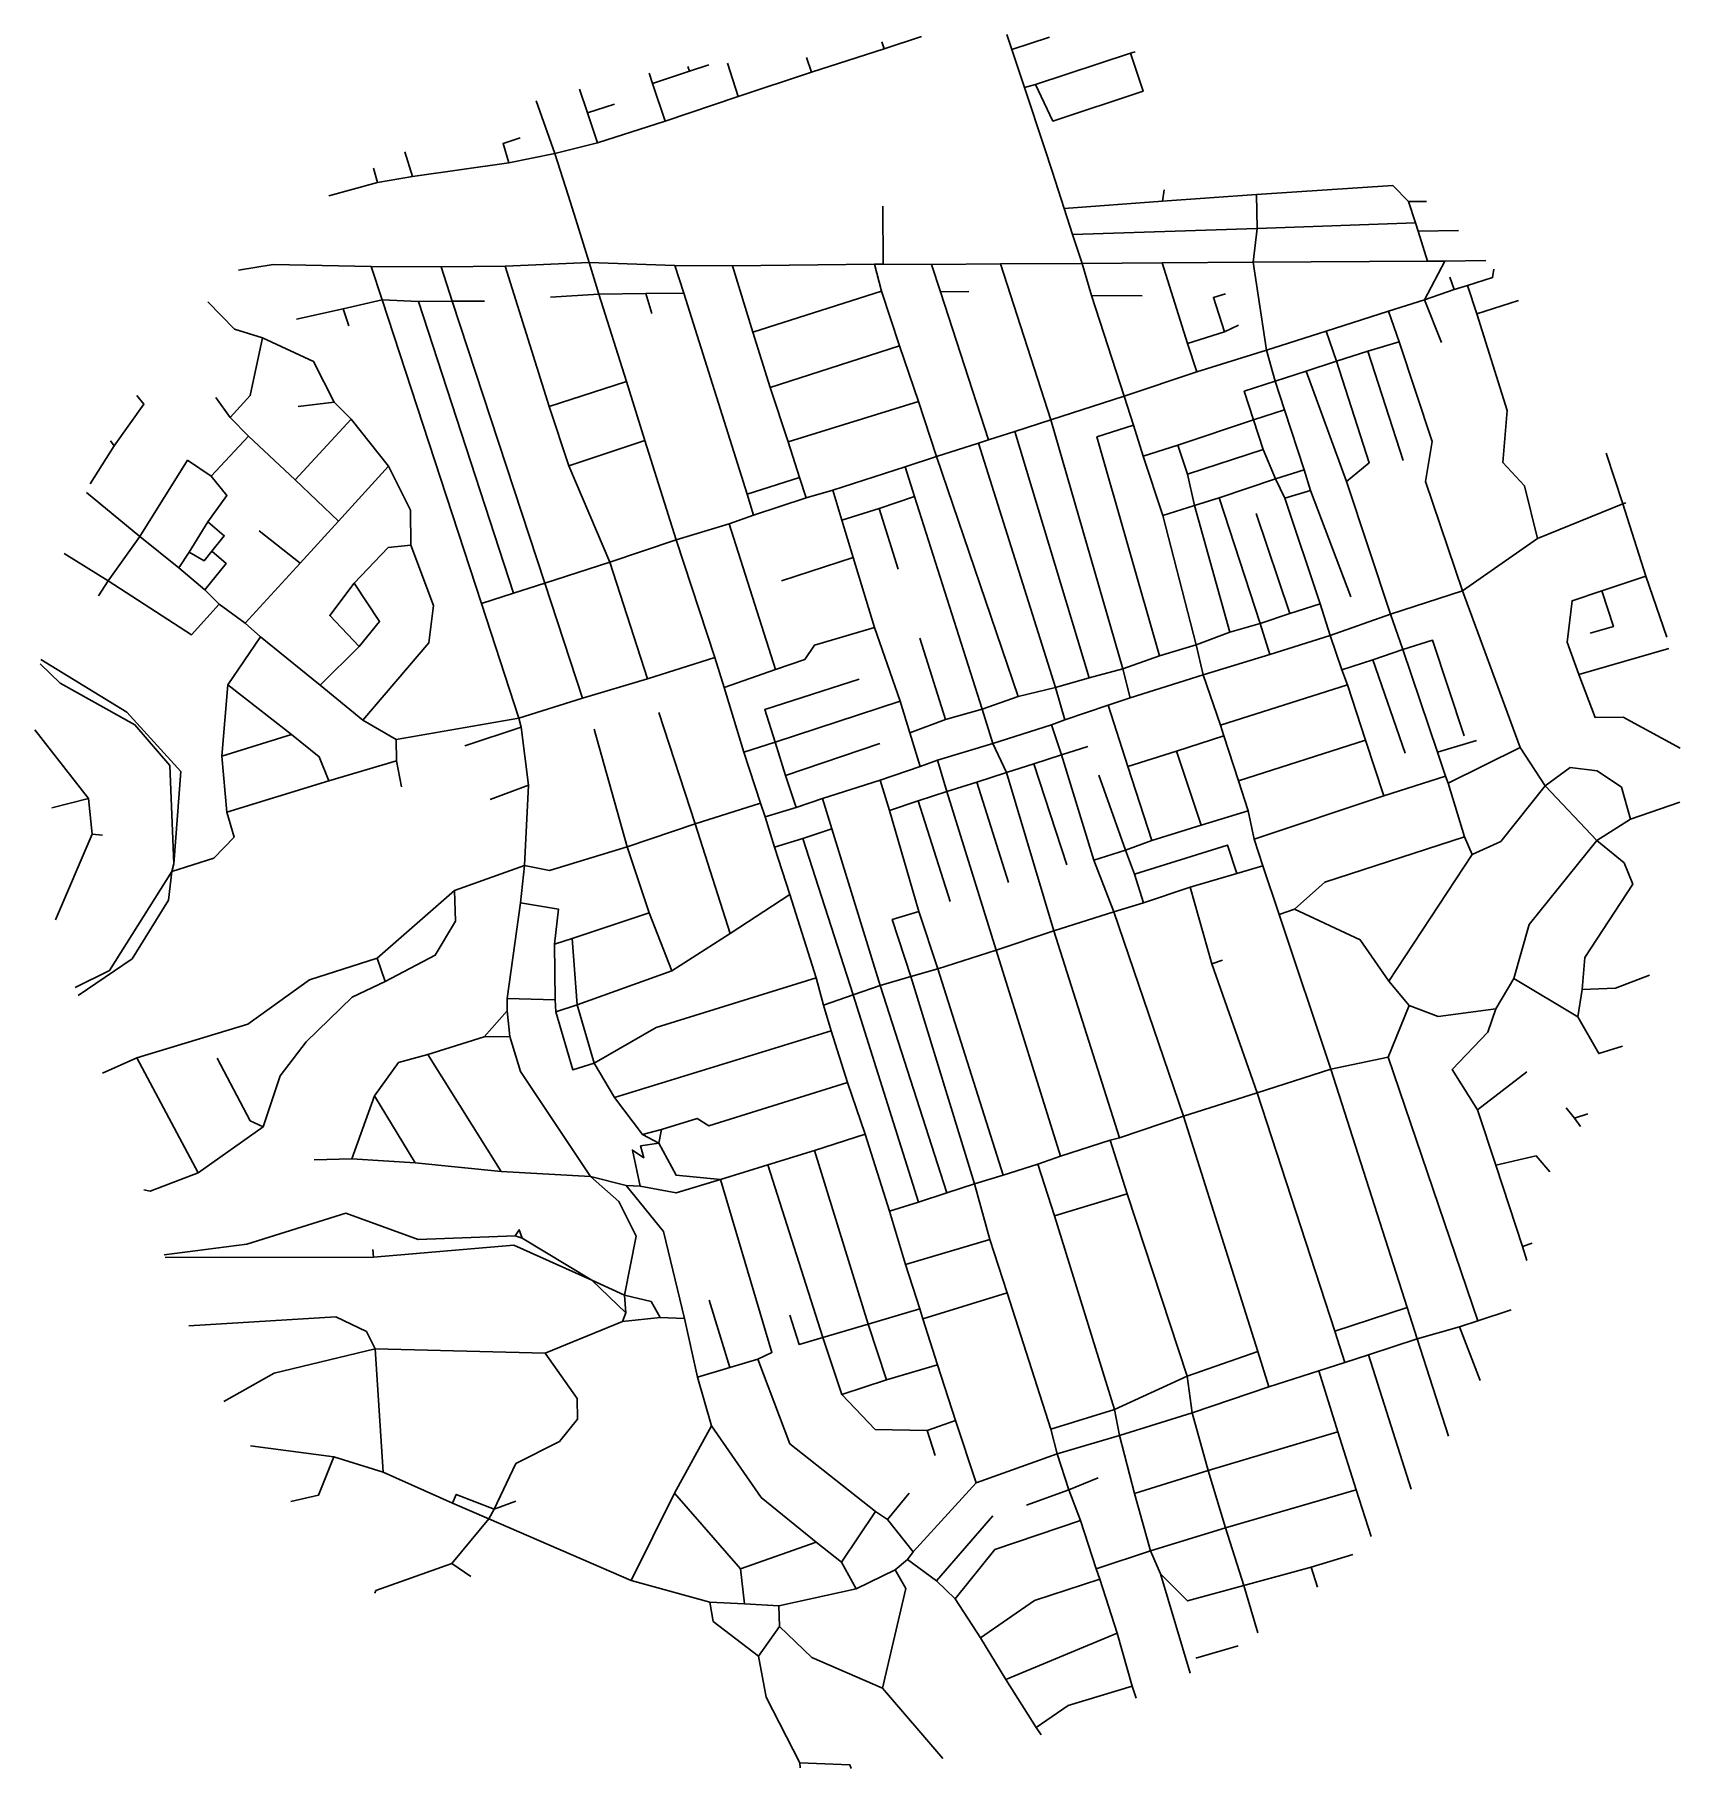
# Model space of a CAD drawing. Header units: metres. Extents: x 620824 to 623266, y 4833617 to 4836190.
import ezdxf

# ---------------------------------------------------------------- set-up
doc = ezdxf.new("R2010")
doc.units = ezdxf.units.M

msp = doc.modelspace()

# ---------------------------------------------------------------- linework, layer by layer
at = {"layer": 'ROADS'}
for points in [[(622084, 4836169.2), (622080.6, 4836179.8)], [(622139.7, 4836187.5), (622084, 4836169.2)], [(622273.6, 4836168.5), (622266.1, 4836190.3)], [(622329.7, 4836186.8), (622273.6, 4836168.5)], [(621867.4, 4836098.3), (621851.5, 4836147.9)], [(621976.4, 4836134.5), (621969.1, 4836156.4)], [(622084, 4836169.2), (621976.4, 4836134.5)], [(622292.3, 4836111.7), (622273.6, 4836168.5)], [(622308.6, 4836116.5), (622334.5, 4836062.1), (622468.3, 4836106.3), (622449.8, 4836162.6)], [(622449.8, 4836162.6), (622308.6, 4836116.5)], [(622456.7, 4836164.8), (622449.8, 4836162.6)], [(621740.6, 4836118), (621735.6, 4836133)], [(621740.6, 4836118), (621795.1, 4836136.1)], [(621795.1, 4836136.1), (621792.8, 4836143)], [(621795.1, 4836136.1), (621823.8, 4836145.6)], [(621976.4, 4836134.5), (621867.4, 4836098.3)], [(621644, 4836074.4), (621632.3, 4836109.4)], [(621759.3, 4836062.1), (621740.6, 4836118)], [(621867.4, 4836098.3), (621759.3, 4836062.1)], [(622308.6, 4836116.5), (622292.3, 4836111.7)], [(622322.1, 4836022.4), (622292.3, 4836111.7)], [(621595.7, 4836014.1), (621567.9, 4836092.3)], [(621644, 4836074.4), (621684, 4836087)], [(621659, 4836029.7), (621644, 4836074.4)], [(621759.3, 4836062.1), (621659, 4836029.7)], [(621527.4, 4836000.1), (621518.7, 4836028.6), (621544.2, 4836037.4)], [(621659, 4836029.7), (621595.7, 4836014.1)], [(622333.3, 4835987.9), (622322.1, 4836022.4)], [(621372.8, 4836016.4), (621384.2, 4835979.6)], [(621527.4, 4836000.1), (621384.2, 4835979.6)], [(621595.7, 4836014.1), (621527.4, 4836000.1)], [(621615.5, 4835951.9), (621595.7, 4836014.1)], [(621332.1, 4835970.7), (621259.9, 4835951)], [(621332.1, 4835970.7), (621326.3, 4835992.1)], [(621384.2, 4835979.6), (621332.1, 4835970.7)], [(622351.2, 4835932.5), (622333.3, 4835987.9)], [(621626.5, 4835915.9), (621615.5, 4835951.9)], [(622497, 4835943.2), (622351.2, 4835932.5)], [(622497, 4835943.2), (622499.5, 4835959.9)], [(622636.8, 4835953.1), (622497, 4835943.2)], [(622862.2, 4835942.5), (622838.8, 4835966.3), (622636.8, 4835953.1)], [(622637.5, 4835902.6), (622636.8, 4835953.1)], [(622888.8, 4835942.6), (622862.2, 4835942.5)], [(622872.6, 4835910.8), (622862.2, 4835942.5)], [(621646.3, 4835852.2), (621626.5, 4835915.9)], [(622082.7, 4835849.8), (622082.1, 4835935.7)], [(622363.7, 4835893.9), (622351.2, 4835932.5)], [(622637.5, 4835902.6), (622363.7, 4835893.9)], [(622378.1, 4835850.5), (622363.7, 4835893.9)], [(622631.8, 4835852.8), (622637.5, 4835902.6)], [(622872.6, 4835910.8), (622637.5, 4835902.6)], [(622876.5, 4835898.7), (622872.6, 4835910.8)], [(622936.4, 4835899.4), (622876.5, 4835898.7)], [(622890.3, 4835854.3), (622876.5, 4835898.7)], [(621323.1, 4835846.1), (621177.7, 4835849), (621125.9, 4835840.9)], [(621339.5, 4835796.6), (621323.1, 4835846.1)], [(621426.7, 4835845.5), (621323.1, 4835846.1)], [(621521.8, 4835846.7), (621426.7, 4835845.5)], [(621443.1, 4835794.6), (621426.7, 4835845.5)], [(621646.3, 4835852.2), (621521.8, 4835846.7)], [(621586.9, 4835638.5), (621521.8, 4835846.7)], [(621660.9, 4835805.2), (621646.3, 4835852.2)], [(621773.7, 4835847.7), (621646.3, 4835852.2)], [(621786.7, 4835806.4), (621773.7, 4835847.7)], [(621859.1, 4835847.4), (621773.7, 4835847.7)], [(622070, 4835849.8), (621859.1, 4835847.4)], [(621889.3, 4835748.5), (621859.1, 4835847.4)], [(622080.1, 4835809.8), (622070, 4835849.8)], [(622082.7, 4835849.8), (622070, 4835849.8)], [(622154.5, 4835849.1), (622082.7, 4835849.8)], [(622256.7, 4835850), (622154.5, 4835849.1)], [(622167.9, 4835808.4), (622154.5, 4835849.1)], [(622378.1, 4835850.5), (622256.7, 4835850)], [(622331.7, 4835618.8), (622256.7, 4835850)], [(622496.9, 4835851.7), (622378.1, 4835850.5)], [(622392, 4835803.3), (622378.1, 4835850.5)], [(622631.8, 4835852.8), (622496.9, 4835851.7)], [(622534.3, 4835732.1), (622496.9, 4835851.7)], [(622890.3, 4835854.3), (622631.8, 4835852.8)], [(622651.4, 4835721.8), (622631.8, 4835852.8)], [(622886.2, 4835796.9), (622916, 4835854.3)], [(622916, 4835854.3), (622890.3, 4835854.3)], [(622976.8, 4835855.1), (622916, 4835854.3)], [(622988.7, 4835842.1), (622987.1, 4835829.7), (622949.9, 4835818)], [(622930.2, 4835812.1), (622923.8, 4835830.5)], [(622949.9, 4835818), (622930.2, 4835812.1)], [(622963.5, 4835775.8), (622949.9, 4835818)], [(621161.9, 4835740.4), (621119.9, 4835753.4), (621080.7, 4835793.8)], [(621339.5, 4835796.6), (621281.6, 4835783.5)], [(621486.9, 4835346.2), (621339.5, 4835796.6)], [(621393, 4835794.2), (621339.5, 4835796.6)], [(621443.1, 4835794.6), (621393, 4835794.2)], [(621534.1, 4835361.4), (621393, 4835794.2)], [(621580.5, 4835376), (621443.1, 4835794.6)], [(621443.1, 4835794.6), (621491.3, 4835794.5)], [(621660.9, 4835805.2), (621588.9, 4835800.6)], [(621730.3, 4835805.9), (621660.9, 4835805.2)], [(621701.9, 4835675.3), (621660.9, 4835805.2)], [(621786.7, 4835806.4), (621730.3, 4835805.9)], [(621730.3, 4835805.9), (621739.5, 4835776.4)], [(621880.7, 4835508.1), (621786.7, 4835806.4)], [(622080.1, 4835809.8), (621889.3, 4835748.5)], [(622107, 4835728.5), (622080.1, 4835809.8)], [(622167.9, 4835808.4), (622209.8, 4835809)], [(622239, 4835588.9), (622167.9, 4835808.4)], [(622440.2, 4835653.8), (622392, 4835803.3)], [(622392, 4835803.3), (622467.2, 4835802.8)], [(622589, 4835749.4), (622572.7, 4835800.3), (622590.9, 4835805.4)], [(622886.2, 4835796.9), (622832.7, 4835780.1)], [(622930.2, 4835812.1), (622886.2, 4835796.9)], [(622886.2, 4835796.9), (622911.4, 4835733.5)], [(623025.4, 4835795.8), (622963.5, 4835775.8)], [(621281.6, 4835783.5), (621212, 4835767.9)], [(621281.6, 4835783.5), (621289.7, 4835758.3)], [(622832.7, 4835780.1), (622740.3, 4835750.3)], [(622848.2, 4835734.6), (622832.7, 4835780.1)], [(623053.8, 4835442.5), (623034.2, 4835520.7), (623002.2, 4835555.5), (623008.5, 4835632.5), (622963.5, 4835775.8)], [(621113.6, 4835621.9), (621143.4, 4835654.6), (621161.9, 4835740.4)], [(621267.9, 4835644.7), (621237.3, 4835705.2), (621161.9, 4835740.4)], [(621915, 4835666.4), (621889.3, 4835748.5)], [(622534.3, 4835732.1), (622589, 4835749.4)], [(622589, 4835749.4), (622609.8, 4835759.2)], [(622740.3, 4835750.3), (622651.4, 4835721.8)], [(622755.3, 4835705.5), (622740.3, 4835750.3)], [(622107, 4835728.5), (621915, 4835666.4)], [(622135.3, 4835646), (622107, 4835728.5)], [(622548.2, 4835689.6), (622534.3, 4835732.1)], [(622651.4, 4835721.8), (622548.2, 4835689.6)], [(622664.2, 4835675.9), (622651.4, 4835721.8)], [(622802, 4835720.3), (622755.3, 4835705.5)], [(622848.2, 4835734.6), (622802, 4835720.3)], [(622802, 4835720.3), (622854.3, 4835558.3)], [(622942.3, 4835364.6), (622887.4, 4835527), (622897.4, 4835586.4), (622848.2, 4835734.6)], [(622548.2, 4835689.6), (622440.2, 4835653.8)], [(622710.3, 4835690.8), (622664.2, 4835675.9)], [(622755.3, 4835705.5), (622710.3, 4835690.8)], [(622770.5, 4835527.3), (622710.3, 4835690.8)], [(622770.5, 4835527.3), (622803.9, 4835554.9), (622755.3, 4835705.5)], [(621701.9, 4835675.3), (621586.9, 4835638.5)], [(621728.8, 4835587.8), (621701.9, 4835675.3)], [(621941.7, 4835585.7), (621915, 4835666.4)], [(622632.3, 4835618.5), (622618.6, 4835661.1), (622664.2, 4835675.9)], [(622678.2, 4835633.2), (622664.2, 4835675.9)], [(620975, 4835654.8), (620985.7, 4835641.9), (620941.6, 4835580.2)], [(621113.6, 4835621.9), (621092.2, 4835651.5)], [(621267.9, 4835644.7), (621214.5, 4835638.6)], [(621293.1, 4835619.8), (621267.9, 4835644.7)], [(621616.1, 4835550.3), (621586.9, 4835638.5)], [(622135.3, 4835646), (621941.7, 4835585.7)], [(622161.9, 4835564), (622135.3, 4835646)], [(622440.2, 4835653.8), (622331.7, 4835618.8)], [(622454, 4835610.9), (622440.2, 4835653.8)], [(622678.2, 4835633.2), (622632.3, 4835618.5)], [(622707.4, 4835544.2), (622678.2, 4835633.2)], [(621140.9, 4835594.5), (621113.6, 4835621.9)], [(621293.1, 4835619.8), (621210, 4835529.4)], [(621348.6, 4835550), (621293.1, 4835619.8)], [(622331.7, 4835618.8), (622278.1, 4835601.5)], [(622438.2, 4835249.2), (622331.7, 4835618.8)], [(622492.6, 4835268.4), (622400, 4835593.5), (622454, 4835610.9)], [(622468.6, 4835564.7), (622454, 4835610.9)], [(622632.3, 4835618.5), (622520, 4835581.1)], [(622646.5, 4835574.4), (622632.3, 4835618.5)], [(620941.6, 4835580.2), (620935.9, 4835587.6)], [(621140.9, 4835594.5), (621085.4, 4835534.9)], [(621210, 4835529.4), (621140.9, 4835594.5)], [(621728.8, 4835587.8), (621616.1, 4835550.3)], [(621775.3, 4835440.5), (621728.8, 4835587.8)], [(621958.7, 4835533.2), (621941.7, 4835585.7)], [(622224.2, 4835584.2), (622161.9, 4835564)], [(622239, 4835588.9), (622224.2, 4835584.2)], [(622338.5, 4835221.1), (622224.2, 4835584.2)], [(622278.1, 4835601.5), (622239, 4835588.9)], [(622388.6, 4835235.7), (622278.1, 4835601.5)], [(622520, 4835581.1), (622468.6, 4835564.7)], [(622534.1, 4835538), (622520, 4835581.1)], [(620906.1, 4835523.4), (620941.6, 4835580.2)], [(621085.4, 4835534.9), (621050.4, 4835558.7), (620979.9, 4835445.2)], [(622161.9, 4835564), (622115.3, 4835548.8)], [(622283, 4835208), (622161.9, 4835564)], [(622497.7, 4835476.8), (622468.6, 4835564.7)], [(622646.5, 4835574.4), (622534.1, 4835538)], [(622665.1, 4835530.8), (622646.5, 4835574.4)], [(623180.2, 4835494), (623155.4, 4835569.3)], [(621085.4, 4835534.9), (621108.9, 4835506.5), (621080.4, 4835467.1)], [(621348.6, 4835550), (621274.7, 4835468.3)], [(621381.9, 4835432.4), (621381.1, 4835484.7), (621348.6, 4835550)], [(621677, 4835407.1), (621616.1, 4835550.3)], [(621958.7, 4835533.2), (621880.7, 4835508.1)], [(621968.5, 4835503), (621958.7, 4835533.2)], [(622115.3, 4835548.8), (622008.1, 4835514.1)], [(622129.3, 4835504.8), (622115.3, 4835548.8)], [(622544.9, 4835491.4), (622534.1, 4835538)], [(622665.1, 4835530.8), (622581.3, 4835502.8)], [(622707.4, 4835544.2), (622665.1, 4835530.8)], [(622678.9, 4835502.5), (622665.1, 4835530.8)], [(622716.9, 4835513.9), (622707.4, 4835544.2)], [(620979.9, 4835445.2), (620900.4, 4835510.8)], [(621274.7, 4835468.3), (621210, 4835529.4)], [(621890.4, 4835477.3), (621880.7, 4835508.1)], [(622008.1, 4835514.1), (621968.5, 4835503)], [(622021.5, 4835469.7), (622008.1, 4835514.1)], [(622076.7, 4835487.2), (622129.3, 4835504.8)], [(622229.7, 4835189), (622129.3, 4835504.8)], [(622678.9, 4835502.5), (622716.9, 4835513.9)], [(622716.9, 4835513.9), (622776.7, 4835355.8)], [(622835.6, 4835330.3), (622770.5, 4835527.3)], [(621968.5, 4835503), (621890.4, 4835477.3)], [(622021.5, 4835469.7), (622076.7, 4835487.2)], [(622076.7, 4835487.2), (622105, 4835397)], [(622544.9, 4835491.4), (622497.7, 4835476.8)], [(622581.3, 4835502.8), (622544.9, 4835491.4)], [(622597.1, 4835303.3), (622544.9, 4835491.4)], [(622642.2, 4835316.5), (622581.3, 4835502.8)], [(622686.2, 4835331), (622636.1, 4835479.6)], [(622731.1, 4835345.3), (622678.9, 4835502.5)], [(623180.2, 4835494), (623053.8, 4835442.5)], [(623184.9, 4835495.4), (623180.2, 4835494)], [(623214.3, 4835386.7), (623180.2, 4835494)], [(621080.4, 4835467.1), (621052.8, 4835422.4)], [(621086.3, 4835423.5), (621105, 4835446.5), (621080.4, 4835467.1)], [(621217.8, 4835405.7), (621156.9, 4835453.7)], [(621274.7, 4835468.3), (621217.8, 4835405.7)], [(621854.3, 4835464.2), (621775.3, 4835440.5)], [(621890.4, 4835477.3), (621854.3, 4835464.2)], [(621922.7, 4835247.9), (621854.3, 4835464.2)], [(622038.3, 4835414.5), (622021.5, 4835469.7)], [(622547, 4835284.5), (622497.7, 4835476.8)], [(620979.9, 4835445.2), (620932.6, 4835379.5)], [(621037.6, 4835398.9), (620979.9, 4835445.2)], [(621381.9, 4835432.4), (621348, 4835429.1), (621297.9, 4835376.1)], [(621310.7, 4835172.7), (621408.6, 4835287.6), (621415.2, 4835343), (621381.9, 4835432.4)], [(621775.3, 4835440.5), (621677, 4835407.1)], [(621832.8, 4835266), (621775.3, 4835440.5)], [(623053.8, 4835442.5), (622942.3, 4835364.6)], [(620932.6, 4835379.5), (620867.5, 4835420.3)], [(621052.8, 4835422.4), (621037.6, 4835398.9)], [(621086.3, 4835423.5), (621075.1, 4835409.5), (621052.8, 4835422.4)], [(621075.9, 4835366.4), (621107.7, 4835405.5), (621086.3, 4835423.5)], [(621217.8, 4835405.7), (621136.2, 4835316.9)], [(621677, 4835407.1), (621580.5, 4835376)], [(621733.1, 4835234.4), (621677, 4835407.1)], [(622038.3, 4835414.5), (621931.7, 4835379.6)], [(622069.8, 4835310.4), (622038.3, 4835414.5)], [(620932.6, 4835379.5), (620918.3, 4835357.6)], [(621097.2, 4835344.8), (621056.4, 4835299.7), (620932.6, 4835379.5)], [(621075.9, 4835366.4), (621037.6, 4835398.9)], [(621297.9, 4835376.1), (621261.4, 4835328), (621305, 4835282.3)], [(621297.9, 4835376.1), (621335.4, 4835319.2), (621305, 4835282.3)], [(621580.5, 4835376), (621534.1, 4835361.4)], [(621636.4, 4835205.7), (621580.5, 4835376)], [(623214.3, 4835386.7), (623149, 4835364.8)], [(623245.5, 4835296.1), (623214.3, 4835386.7)], [(621097.2, 4835344.8), (621075.9, 4835366.4)], [(621534.1, 4835361.4), (621486.9, 4835346.2)], [(622942.3, 4835364.6), (622835.6, 4835330.3)], [(623028, 4835132.2), (622942.3, 4835364.6)], [(623115.2, 4835240.4), (623097.6, 4835288.4), (623104.9, 4835350), (623149, 4835364.8)], [(623149, 4835364.8), (623166.3, 4835311.9), (623131.6, 4835301.9)], [(621136.2, 4835316.9), (621097.2, 4835344.8)], [(621542, 4835175.8), (621486.9, 4835346.2)], [(622686.2, 4835331), (622642.2, 4835316.5)], [(622731.1, 4835345.3), (622686.2, 4835331)], [(622746.1, 4835298.3), (622731.1, 4835345.3)], [(622835.6, 4835330.3), (622746.1, 4835298.3)], [(622853.7, 4835277.5), (622835.6, 4835330.3)], [(621158.7, 4835296.4), (621136.2, 4835316.9)], [(622069.8, 4835310.4), (621980.6, 4835284), (621966.4, 4835262.8), (621922.7, 4835247.9)], [(622107.7, 4835200.8), (622069.8, 4835310.4)], [(622597.1, 4835303.3), (622547, 4835284.5)], [(622642.2, 4835316.5), (622597.1, 4835303.3)], [(622656.5, 4835270.3), (622642.2, 4835316.5)], [(622746.1, 4835298.3), (622656.5, 4835270.3)], [(622763.3, 4835247.7), (622746.1, 4835298.3)], [(621110.4, 4835225.5), (621158.7, 4835296.4)], [(621247.1, 4835224.7), (621158.7, 4835296.4)], [(621305, 4835282.3), (621247.1, 4835224.7)], [(622175.4, 4835173.6), (622137.2, 4835294.7)], [(622547, 4835284.5), (622492.6, 4835268.4)], [(622557.8, 4835240), (622547, 4835284.5)], [(622853.7, 4835277.5), (622809.5, 4835262.2)], [(622853.7, 4835277.5), (622897.9, 4835291.4), (622944.7, 4835149.4)], [(622905.5, 4835125.1), (622853.7, 4835277.5)], [(623248.4, 4835279.1), (623115.2, 4835240.4)], [(621030, 4834959.7), (621024.2, 4835105.4), (620972.4, 4835165.9), (620861.5, 4835227.5), (620831.8, 4835256.2)], [(620832.7, 4835263.1), (620960.5, 4835184.6), (621040.3, 4835096.6), (621030, 4834959.7)], [(621832.8, 4835266), (621733.1, 4835234.4)], [(621846.8, 4835221.5), (621832.8, 4835266)], [(621922.7, 4835247.9), (621846.8, 4835221.5)], [(622388.6, 4835235.7), (622438.2, 4835249.2)], [(622492.6, 4835268.4), (622438.2, 4835249.2)], [(622449.1, 4835205.8), (622438.2, 4835249.2)], [(622656.5, 4835270.3), (622557.8, 4835240)], [(622809.5, 4835262.2), (622763.3, 4835247.7)], [(622771.5, 4835225.2), (622763.3, 4835247.7)], [(622809.5, 4835262.2), (622857.3, 4835123.9)], [(621101.2, 4835119.3), (621110.4, 4835225.5)], [(621204.5, 4835151.7), (621110.4, 4835225.5)], [(621310.7, 4835172.7), (621247.1, 4835224.7)], [(621733.1, 4835234.4), (621636.4, 4835205.7)], [(621875.7, 4835125.2), (621846.8, 4835221.5)], [(621922.4, 4835140.4), (621906.9, 4835188.7), (622047.2, 4835233.8)], [(622283, 4835208), (622338.5, 4835221.1)], [(622338.5, 4835221.1), (622388.6, 4835235.7)], [(622352.5, 4835173.4), (622338.5, 4835221.1)], [(622557.8, 4835240), (622449.1, 4835205.8)], [(622583.2, 4835165.2), (622557.8, 4835240)], [(622771.5, 4835225.2), (622583.2, 4835165.2)], [(622798.4, 4835143.3), (622771.5, 4835225.2)], [(623265.6, 4835131.2), (623180.8, 4835177.2), (623139.1, 4835177), (623115.2, 4835240.4)], [(621636.4, 4835205.7), (621542, 4835175.8)], [(622107.7, 4835200.8), (621922.4, 4835140.4)], [(622122.4, 4835154.2), (622107.7, 4835200.8)], [(622229.7, 4835189), (622283, 4835208)], [(622449.1, 4835205.8), (622416.4, 4835195)], [(621359.8, 4835143.9), (621310.7, 4835172.7)], [(621542, 4835175.8), (621359.8, 4835143.9)], [(621545.3, 4835162.4), (621542, 4835175.8)], [(621803.7, 4835019.1), (621749.9, 4835184.3)], [(622122.4, 4835154.2), (622175.4, 4835173.6)], [(622175.4, 4835173.6), (622229.7, 4835189)], [(622245.4, 4835138.3), (622229.7, 4835189)], [(622352.5, 4835173.4), (622332.5, 4835165.9)], [(622416.4, 4835195), (622352.5, 4835173.4)], [(622445.7, 4835104), (622416.4, 4835195)], [(620903.6, 4835056.6), (620823.6, 4835158.3)], [(621204.5, 4835151.7), (621101.2, 4835119.3)], [(621259.9, 4835082.8), (621245.7, 4835118.6), (621204.5, 4835151.7)], [(621359.8, 4835143.9), (621360.4, 4835112.5)], [(621545.3, 4835162.4), (621461.7, 4835134.6)], [(621556.6, 4835076.5), (621545.3, 4835162.4)], [(621703, 4834984.8), (621653.8, 4835159.7)], [(622137.6, 4835103.9), (622122.4, 4835154.2)], [(622332.5, 4835165.9), (622245.4, 4835138.3)], [(622347.2, 4835121.4), (622332.5, 4835165.9)], [(622588.4, 4835149.8), (622518, 4835127)], [(622588.4, 4835149.8), (622583.2, 4835165.2)], [(622610.1, 4835083), (622588.4, 4835149.8)], [(621108.6, 4835036.3), (621101.2, 4835119.3)], [(621922.4, 4835140.4), (621875.7, 4835125.2)], [(621900.8, 4835049.5), (621875.7, 4835125.2)], [(621937.6, 4835090.5), (621922.4, 4835140.4)], [(621937.6, 4835090.5), (622077.7, 4835138)], [(622245.4, 4835138.3), (622163.2, 4835113.2)], [(622265.7, 4835094.9), (622245.4, 4835138.3)], [(622347.2, 4835121.4), (622306.4, 4835108.2)], [(622347.2, 4835121.4), (622386.4, 4835133.9)], [(622395.5, 4834965.2), (622347.2, 4835121.4)], [(622518, 4835127), (622445.7, 4835104)], [(622554.5, 4835017.2), (622518, 4835127)], [(622798.4, 4835143.3), (622610.1, 4835083)], [(622825.5, 4835060.7), (622798.4, 4835143.3)], [(622905.5, 4835125.1), (622963.3, 4835142.6)], [(622917.1, 4835089.7), (622905.5, 4835125.1)], [(623028, 4835132.2), (622920.9, 4835079.4)], [(623065, 4835075.2), (623028, 4835132.2)], [(621360.4, 4835112.5), (621259.9, 4835082.8)], [(621367.9, 4835074.1), (621360.4, 4835112.5)], [(622137.6, 4835103.9), (622078.1, 4835083.9)], [(622163.2, 4835113.2), (622137.6, 4835103.9)], [(622177.3, 4835066.7), (622163.2, 4835113.2)], [(622265.7, 4835094.9), (622221.6, 4835080.7)], [(622306.4, 4835108.2), (622265.7, 4835094.9)], [(622336.2, 4834860), (622265.7, 4835094.9)], [(622306.4, 4835108.2), (622355.3, 4834958.1)], [(622481.6, 4834994), (622445.7, 4835104)], [(623191.9, 4835025.8), (623178.2, 4835073.2), (623142, 4835097.5), (623102.1, 4835102.6), (623065, 4835075.2)], [(621259.9, 4835082.8), (621108.6, 4835036.3)], [(621556.6, 4835076.5), (621499.5, 4835055.2)], [(621550.5, 4834957.1), (621556.6, 4835076.5)], [(621953.4, 4835043.1), (621937.6, 4835090.5)], [(622078.1, 4835083.9), (621992.6, 4835056.3)], [(622091.9, 4835038.9), (622078.1, 4835083.9)], [(622177.3, 4835066.7), (622134.5, 4835053.3)], [(622221.6, 4835080.7), (622177.3, 4835066.7)], [(622250.3, 4834831.6), (622177.3, 4835066.7)], [(622221.6, 4835080.7), (622268.6, 4834932)], [(622442.1, 4834980.1), (622402.6, 4835091.2)], [(622624.4, 4835038.1), (622610.1, 4835083)], [(622917.1, 4835089.7), (622825.5, 4835060.7)], [(622920.9, 4835079.4), (622917.1, 4835089.7)], [(622945.4, 4834999.7), (622920.9, 4835079.4)], [(623065, 4835075.2), (622999.2, 4834992.9), (622956.9, 4834973.4)], [(623141.5, 4834994.4), (623065, 4835075.2)], [(620903.6, 4835056.6), (620849.1, 4835042.6)], [(620908.8, 4835003.7), (620903.6, 4835056.6)], [(621900.8, 4835049.5), (621803.7, 4835019.1)], [(621907.8, 4835029.1), (621900.8, 4835049.5)], [(621953.4, 4835043.1), (621907.8, 4835029.1)], [(621992.6, 4835056.3), (621953.4, 4835043.1)], [(622006.7, 4835011.4), (621992.6, 4835056.3)], [(622134.5, 4835053.3), (622091.9, 4835038.9)], [(622134.5, 4835053.3), (622182, 4834903.5)], [(622825.5, 4835060.7), (622633.4, 4834996.1)], [(623191.9, 4835025.8), (623264.9, 4835051.1)], [(621027.1, 4834948.2), (621089.6, 4834968), (621119.4, 4834999), (621108.6, 4835036.3)], [(621803.7, 4835019.1), (621703, 4834984.8)], [(621855.5, 4834856.4), (621803.7, 4835019.1)], [(621921.3, 4834984.5), (621907.8, 4835029.1)], [(622135.8, 4834889), (622091.9, 4835038.9)], [(622554.5, 4835017.2), (622481.6, 4834994)], [(622624.4, 4835038.1), (622554.5, 4835017.2)], [(622633.4, 4834996.1), (622624.4, 4835038.1)], [(623141.5, 4834994.4), (623191.9, 4835025.8)], [(620854.3, 4834876.3), (620908.8, 4835003.7)], [(620908.8, 4835003.7), (620924.5, 4835001.9)], [(621963.4, 4834997.4), (621921.3, 4834984.5)], [(622006.7, 4835011.4), (621963.4, 4834997.4)], [(622038.1, 4834765), (621963.4, 4834997.4)], [(622078.3, 4834779), (622006.7, 4835011.4)], [(622481.6, 4834994), (622442.1, 4834980.1)], [(622645.9, 4834956.7), (622633.4, 4834996.1)], [(622945.4, 4834999.7), (622738.2, 4834932.6), (622692.9, 4834892.2)], [(622956.9, 4834973.4), (622945.4, 4834999.7)], [(623018.6, 4834789.4), (623041.4, 4834869.4), (623141.5, 4834994.4)], [(623119.9, 4834772.8), (623123.8, 4834820.3), (623195.1, 4834929.4), (623182.2, 4834961.1), (623141.5, 4834994.4)], [(621703, 4834984.8), (621587.7, 4834949.9), (621550.5, 4834957.1)], [(621735.3, 4834886.7), (621703, 4834984.8)], [(621944, 4834914), (621921.3, 4834984.5)], [(622442.1, 4834980.1), (622395.5, 4834965.2)], [(622425.1, 4834888.3), (622395.5, 4834965.2)], [(622455.8, 4834944), (622442.1, 4834980.1)], [(622607.4, 4834945.3), (622593.6, 4834987.5), (622455.8, 4834944)], [(622956.9, 4834973.4), (622833.3, 4834785.3)], [(620883.7, 4834775.8), (620934.7, 4834801.3), (621027.1, 4834948.2)], [(621027.1, 4834948.2), (621022.4, 4834905.8), (620968.3, 4834818.8), (620888, 4834764.3)], [(621030, 4834959.7), (621027.1, 4834948.2)], [(621550.5, 4834957.1), (621446.4, 4834920)], [(621544.7, 4834901.8), (621550.5, 4834957.1)], [(622468.8, 4834901.8), (622455.8, 4834944)], [(622607.4, 4834945.3), (622538.4, 4834925.1)], [(622645.9, 4834956.7), (622607.4, 4834945.3)], [(622670.3, 4834884.2), (622645.9, 4834956.7)], [(621446.4, 4834920), (621331.9, 4834819.4)], [(621446.4, 4834920), (621448, 4834874.3), (621418, 4834823.9), (621343.5, 4834785.1)], [(621944, 4834914), (621855.5, 4834856.4)], [(621983.2, 4834790.4), (621944, 4834914)], [(622538.4, 4834925.1), (622468.8, 4834901.8)], [(622570.3, 4834811), (622538.4, 4834925.1)], [(621524.7, 4834759.6), (621544.7, 4834901.8)], [(621544.7, 4834901.8), (621600.8, 4834892.4), (621594.8, 4834840.1)], [(621735.3, 4834886.7), (621621, 4834848.9)], [(621769.2, 4834800.8), (621735.3, 4834886.7)], [(622123.7, 4834792.1), (622096.3, 4834876.9), (622135.8, 4834889)], [(622163.6, 4834803.6), (622135.8, 4834889)], [(622425.1, 4834888.3), (622336.2, 4834860)], [(622468.8, 4834901.8), (622425.1, 4834888.3)], [(622528.2, 4834585.2), (622425.1, 4834888.3)], [(622692.9, 4834892.2), (622670.3, 4834884.2)], [(622833.3, 4834785.3), (622790.6, 4834847), (622692.9, 4834892.2)], [(622747.2, 4834655), (622670.3, 4834884.2)], [(621621, 4834848.9), (621594.8, 4834840.1)], [(621594.8, 4834840.1), (621596, 4834757.8)], [(621628.6, 4834750.1), (621621, 4834848.9)], [(621855.5, 4834856.4), (621769.2, 4834800.8)], [(622336.2, 4834860), (622250.3, 4834831.6)], [(622433.5, 4834553), (622336.2, 4834860)], [(621331.9, 4834819.4), (621231.2, 4834787.5), (621140, 4834721.6), (620975.2, 4834671.5)], [(621343.5, 4834785.1), (621331.9, 4834819.4)], [(622250.3, 4834831.6), (622163.6, 4834803.6)], [(622345.9, 4834525.6), (622250.3, 4834831.6)], [(622570.3, 4834811), (622586.3, 4834816.4)], [(622637.5, 4834619.7), (622570.3, 4834811)], [(621343.5, 4834785.1), (621294.9, 4834761.6), (621226.5, 4834695.5), (621188, 4834645), (621162.8, 4834569.1)], [(621769.2, 4834800.8), (621628.6, 4834750.1)], [(621983.2, 4834790.4), (621745.9, 4834716.6), (621653.7, 4834663.9)], [(621994.3, 4834749.7), (621983.2, 4834790.4)], [(622123.7, 4834792.1), (622078.3, 4834779)], [(622163.6, 4834803.6), (622123.7, 4834792.1)], [(622218.4, 4834484.6), (622123.7, 4834792.1)], [(622260.8, 4834497.7), (622163.6, 4834803.6)], [(622863.2, 4834749.4), (622833.3, 4834785.3)], [(622991.9, 4834744.5), (623018.6, 4834789.4)], [(623113.7, 4834732.7), (623018.6, 4834789.4)], [(623219.9, 4834794.5), (623169.2, 4834775.1), (623119.9, 4834772.8)], [(621524.6, 4834741.6), (621524.7, 4834759.6)], [(621524.7, 4834759.6), (621596, 4834757.8)], [(621596, 4834757.8), (621597, 4834740.1)], [(622038.1, 4834765), (621994.3, 4834749.7)], [(622078.3, 4834779), (622038.1, 4834765)], [(622135.1, 4834457.2), (622038.1, 4834765)], [(622177.1, 4834471), (622078.3, 4834779)], [(623113.7, 4834732.7), (623119.9, 4834772.8)], [(621524.6, 4834741.6), (621490.6, 4834703)], [(621528.9, 4834703.2), (621524.6, 4834741.6)], [(621628.6, 4834750.1), (621597, 4834740.1)], [(621597, 4834740.1), (621622.3, 4834653.6), (621653.7, 4834663.9)], [(621653.7, 4834663.9), (621628.6, 4834750.1)], [(622005.4, 4834711.5), (621994.3, 4834749.7)], [(622832, 4834672.6), (622863.2, 4834749.4)], [(622991.9, 4834744.5), (622906.3, 4834732.9), (622863.2, 4834749.4)], [(622964.7, 4834594.5), (622927.2, 4834654.4), (622980.1, 4834709.5), (622991.9, 4834744.5)], [(623179.9, 4834688.8), (623144.6, 4834678), (623113.7, 4834732.7)], [(622005.4, 4834711.5), (621684.1, 4834612.6)], [(622030, 4834634.9), (622005.4, 4834711.5)], [(621490.6, 4834703), (621406.9, 4834676.7)], [(621528.9, 4834703.2), (621490.6, 4834703)], [(621648.2, 4834495.6), (621544.5, 4834651.3), (621528.9, 4834703.2)], [(620975.2, 4834671.5), (620924.1, 4834648.9)], [(621066, 4834500.7), (620975.2, 4834671.5)], [(621162.8, 4834569.1), (621143.4, 4834578.2), (621094.5, 4834670.9)], [(621406.9, 4834676.7), (621363.6, 4834664.6), (621328, 4834615)], [(621515.8, 4834502.9), (621406.9, 4834676.7)], [(621684.1, 4834612.6), (621653.7, 4834663.9)], [(622747.2, 4834655), (622637.5, 4834619.7)], [(622832, 4834672.6), (622747.2, 4834655)], [(622860.1, 4834301), (622747.2, 4834655)], [(622965.3, 4834281.2), (622832, 4834672.6)], [(622030, 4834634.9), (621823.8, 4834570.9), (621806.9, 4834581.7), (621753.7, 4834565.2)], [(622056.1, 4834558.4), (622030, 4834634.9)], [(623037.8, 4834650.9), (622964.7, 4834594.5)], [(621328, 4834615), (621294.4, 4834521.7)], [(621388.4, 4834515.8), (621328, 4834615)], [(621725.7, 4834557.8), (621684.1, 4834612.6)], [(622637.5, 4834619.7), (622528.2, 4834585.2)], [(622752.9, 4834266), (622637.5, 4834619.7)], [(622528.2, 4834585.2), (622433.5, 4834553)], [(622638.6, 4834235.8), (622528.2, 4834585.2)], [(622992, 4834512.4), (622964.7, 4834594.5)], [(623108.5, 4834582), (623096, 4834597.6)], [(623128.5, 4834588.5), (623108.5, 4834582)], [(623117.7, 4834569.6), (623108.5, 4834582)], [(621162.8, 4834569.1), (621066, 4834500.7)], [(621725.7, 4834557.8), (621753.7, 4834565.2)], [(621749.7, 4834544.9), (621725.7, 4834557.8)], [(621749.7, 4834544.9), (621753.7, 4834565.2)], [(622056.1, 4834558.4), (621980.7, 4834534.2)], [(622092.1, 4834444.2), (622056.1, 4834558.4)], [(622433.5, 4834553), (622419.4, 4834549.4)], [(621722, 4834481.2), (621710.5, 4834534.7), (621727.5, 4834523.4), (621722.8, 4834541), (621749.7, 4834544.9)], [(621841.2, 4834491), (621775.5, 4834497.4), (621749.7, 4834544.9)], [(621980.7, 4834534.2), (621911.8, 4834512.6)], [(622060.6, 4834276.4), (621980.7, 4834534.2)], [(622419.4, 4834549.4), (622345.9, 4834525.6)], [(622444.7, 4834469.8), (622419.4, 4834549.4)], [(623071.9, 4834502.3), (623051.8, 4834526), (622992, 4834512.4)], [(620985.4, 4834475.7), (620994.9, 4834473.8), (621066, 4834500.7)], [(621294.4, 4834521.7), (621238.2, 4834520)], [(621388.4, 4834515.8), (621294.4, 4834521.7)], [(621515.8, 4834502.9), (621388.4, 4834515.8)], [(621648.2, 4834495.6), (621515.8, 4834502.9)], [(621911.8, 4834512.6), (621841.2, 4834491)], [(621993.4, 4834256.5), (621911.8, 4834512.6)], [(622312.1, 4834513.9), (622260.8, 4834497.7)], [(622345.9, 4834525.6), (622312.1, 4834513.9)], [(622337.1, 4834437.2), (622312.1, 4834513.9)], [(623031.3, 4834391.7), (622992, 4834512.4)], [(621648.2, 4834495.6), (621690.6, 4834458.6), (621716.3, 4834406.7), (621698.8, 4834319.1)], [(621701.4, 4834482.2), (621648.2, 4834495.6)], [(621787.9, 4834284.9), (621756.9, 4834414), (621701.4, 4834482.2)], [(621722, 4834481.2), (621701.4, 4834482.2)], [(621841.2, 4834491), (621775.5, 4834471.1), (621722, 4834481.2)], [(621896.7, 4834224.5), (621917.6, 4834234.2), (621841.2, 4834491)], [(622218.4, 4834484.6), (622177.1, 4834471)], [(622260.8, 4834497.7), (622218.4, 4834484.6)], [(622241.2, 4834401.9), (622218.4, 4834484.6)], [(622135.1, 4834457.2), (622092.1, 4834444.2)], [(622177.1, 4834471), (622135.1, 4834457.2)], [(622444.7, 4834469.8), (622337.1, 4834437.2)], [(622533.9, 4834199), (622444.7, 4834469.8)], [(621016, 4834379.2), (621138.5, 4834395), (621285.5, 4834441.1), (621392.8, 4834402), (621536.4, 4834407.4)], [(622116, 4834364.8), (622092.1, 4834444.2)], [(622426, 4834149.6), (622337.1, 4834437.2)], [(621536.4, 4834407.4), (621542.8, 4834416.4), (621546.8, 4834403.8)], [(621536.4, 4834407.4), (621546.8, 4834403.8)], [(621546.8, 4834403.8), (621650.3, 4834341.4)], [(622241.2, 4834401.9), (622116, 4834364.8)], [(622266.7, 4834322.8), (622241.2, 4834401.9)], [(621326.3, 4834375.7), (621017.1, 4834375.3)], [(621326.3, 4834375.7), (621325.3, 4834386.9)], [(621650.3, 4834341.4), (621534.8, 4834393.7), (621326.3, 4834375.7)], [(623045.8, 4834396.4), (623031.3, 4834391.7)], [(623038.1, 4834370.9), (623031.3, 4834391.7)], [(622137, 4834299), (622116, 4834364.8)], [(621650.3, 4834341.4), (621698.8, 4834319.1)], [(621701, 4834293.1), (621650.3, 4834341.4)], [(622266.7, 4834322.8), (622141.7, 4834284.1)], [(622331.6, 4834120.3), (622266.7, 4834322.8)], [(621698.8, 4834319.1), (621738.3, 4834309.8), (621751.8, 4834286.2)], [(621698.8, 4834319.1), (621701, 4834293.1)], [(621855.1, 4834212.1), (621824.5, 4834311.9)], [(622137, 4834299), (622060.6, 4834276.4)], [(622141.7, 4834284.1), (622137, 4834299)], [(622860.1, 4834301), (622752.9, 4834266)], [(622875.2, 4834254.3), (622860.1, 4834301)], [(623014.7, 4834297.5), (622965.3, 4834281.2)], [(621328.8, 4834239.7), (621315.9, 4834265.4), (621270.7, 4834287.3), (621052.6, 4834273.8)], [(621581.3, 4834233.5), (621695.9, 4834280.1)], [(621701, 4834293.1), (621695.9, 4834280.1)], [(621695.9, 4834280.1), (621751.8, 4834286.2)], [(621751.8, 4834286.2), (621787.9, 4834284.9)], [(621807.1, 4834197.4), (621787.9, 4834284.9)], [(621993.4, 4834256.5), (621958, 4834246.2), (621944.4, 4834289.8)], [(622060.6, 4834276.4), (621993.4, 4834256.5)], [(622087.9, 4834193.6), (622060.6, 4834276.4)], [(622163.5, 4834215.9), (622141.7, 4834284.1)], [(622938, 4834272.2), (622875.2, 4834254.3)], [(622965.3, 4834281.2), (622938, 4834272.2)], [(622968.4, 4834192.6), (622938, 4834272.2)], [(622021.4, 4834171.8), (621993.4, 4834256.5)], [(622767.8, 4834219.5), (622752.9, 4834266)], [(622875.2, 4834254.3), (622803, 4834230.7)], [(622921.6, 4834110.1), (622875.2, 4834254.3)], [(621328.8, 4834239.7), (621179.1, 4834203.6), (621104.1, 4834161.7)], [(621340.7, 4834056.4), (621328.8, 4834239.7)], [(621581.3, 4834233.5), (621328.8, 4834239.7)], [(621581.3, 4834233.5), (621628.6, 4834166.1), (621629.2, 4834135.5), (621602.2, 4834102), (621537.7, 4834069.4), (621505.4, 4834001.8)], [(621855.1, 4834212.1), (621896.7, 4834224.5)], [(622071.4, 4833998.4), (621944.2, 4834098.9), (621896.7, 4834224.5)], [(622638.6, 4834235.8), (622533.9, 4834199)], [(622655.2, 4834183.5), (622638.6, 4834235.8)], [(622767.8, 4834219.5), (622729.4, 4834207)], [(622803, 4834230.7), (622767.8, 4834219.5)], [(622866.2, 4834031.2), (622803, 4834230.7)], [(621807.1, 4834197.4), (621855.1, 4834212.1)], [(621827.9, 4834125.3), (621807.1, 4834197.4)], [(622087.9, 4834193.6), (622021.4, 4834171.8)], [(622163.5, 4834215.9), (622087.9, 4834193.6)], [(622190.2, 4834133.1), (622163.5, 4834215.9)], [(622533.9, 4834199), (622426, 4834149.6)], [(622541.1, 4834144.9), (622533.9, 4834199)], [(622729.4, 4834207), (622655.2, 4834183.5)], [(622757.5, 4834116.7), (622729.4, 4834207)], [(622148.2, 4834118.4), (622071, 4834119.8), (622021.4, 4834171.8)], [(622655.2, 4834183.5), (622541.1, 4834144.9)], [(622331.6, 4834120.3), (622426, 4834149.6)], [(622433.2, 4834111), (622426, 4834149.6)], [(622541.1, 4834144.9), (622433.2, 4834111)], [(622565, 4834058.9), (622541.1, 4834144.9)], [(621773, 4834025.6), (621827.9, 4834125.3)], [(621983.2, 4833952.6), (621901.5, 4834019.1), (621827.9, 4834125.3)], [(622190.2, 4834133.1), (622148.2, 4834118.4)], [(622160, 4834081.3), (622148.2, 4834118.4)], [(622220.9, 4834040.6), (622190.2, 4834133.1)], [(622340.7, 4834083.7), (622331.6, 4834120.3)], [(622757.5, 4834116.7), (622565, 4834058.9)], [(622784.5, 4834030.6), (622757.5, 4834116.7)], [(621267.5, 4834079.3), (621144.1, 4834095.5)], [(622433.2, 4834111), (622340.7, 4834083.7)], [(622455.7, 4834024.9), (622433.2, 4834111)], [(621267.5, 4834079.3), (621245, 4834022.6), (621203.6, 4834013)], [(621340.7, 4834056.4), (621267.5, 4834079.3)], [(622340.7, 4834083.7), (622220.9, 4834040.6)], [(622358.3, 4834030.4), (622340.7, 4834083.7)], [(621443.4, 4834010.8), (621340.7, 4834056.4)], [(622220.9, 4834040.6), (622127.3, 4833938.5)], [(622358.3, 4834030.4), (622401.6, 4834048.1)], [(622565, 4834058.9), (622455.7, 4834024.9)], [(622590.9, 4833974.2), (622565, 4834058.9)], [(621505.4, 4834001.8), (621449.2, 4834023.6), (621443.4, 4834010.8)], [(621505.4, 4834001.8), (621537.7, 4834013.6)], [(621708.7, 4833895.9), (621773, 4834025.6)], [(621870.8, 4833913.2), (621773, 4834025.6)], [(622089.2, 4833986.4), (622121.3, 4834025.3)], [(622358.3, 4834030.4), (622295.3, 4834007.6)], [(622375.3, 4833985), (622358.3, 4834030.4)], [(622479.6, 4833939.8), (622455.7, 4834024.9)], [(622784.5, 4834030.6), (622590.9, 4833974.2)], [(622806.8, 4833961.2), (622784.5, 4834030.6)], [(621497.3, 4833987.2), (621442.4, 4833921.2)], [(621497.3, 4833987.2), (621443.4, 4834010.8)], [(621505.4, 4834001.8), (621497.3, 4833987.2)], [(621708.7, 4833895.9), (621497.3, 4833987.2)], [(622020.7, 4833923.2), (622071.4, 4833998.4)], [(622089.2, 4833986.4), (622071.4, 4833998.4)], [(622127.3, 4833938.5), (622089.2, 4833986.4)], [(622161.8, 4833895.2), (622245.2, 4833991.9)], [(622375.3, 4833985), (622248.5, 4833941.8), (622189.6, 4833868.8)], [(622399, 4833913.2), (622375.3, 4833985)], [(622590.9, 4833974.2), (622479.6, 4833939.8)], [(622618, 4833888.6), (622590.9, 4833974.2)], [(621870.8, 4833913.2), (621983.2, 4833952.6)], [(622020.7, 4833923.2), (621983.2, 4833952.6)], [(622127.3, 4833938.5), (622118.9, 4833926.8)], [(622479.6, 4833939.8), (622399, 4833913.2)], [(622494.1, 4833905.9), (622479.6, 4833939.8)], [(622779.9, 4833934.6), (622717.8, 4833915.8)], [(621442.4, 4833921.2), (621329.9, 4833880.8), (621328.3, 4833877.1)], [(621442.4, 4833921.2), (621471, 4833901.9)], [(621877, 4833861), (621870.8, 4833913.2)], [(622042.4, 4833883.6), (622020.7, 4833923.2)], [(622100.3, 4833911.8), (622042.4, 4833883.6)], [(622081.5, 4833736.2), (622116.3, 4833884.1), (622100.3, 4833911.8)], [(622118.9, 4833926.8), (622100.3, 4833911.8)], [(622161.8, 4833895.2), (622118.9, 4833926.8)], [(622404, 4833897.8), (622399, 4833913.2)], [(622717.8, 4833915.8), (622618, 4833888.6)], [(622727.4, 4833885.7), (622717.8, 4833915.8)], [(621825.7, 4833863.8), (621708.7, 4833895.9)], [(622042.4, 4833883.6), (621927.9, 4833858.4)], [(622189.6, 4833868.8), (622161.8, 4833895.2)], [(622404, 4833897.8), (622307.4, 4833865.9), (622227.3, 4833810.9)], [(622430, 4833817.8), (622404, 4833897.8)], [(622538.2, 4833758.3), (622494.1, 4833905.9)], [(622618, 4833888.6), (622534.2, 4833865.4), (622494.1, 4833905.9)], [(622638.9, 4833818.3), (622618, 4833888.6)], [(621897.8, 4833783.6), (621830.4, 4833835.1), (621825.7, 4833863.8)], [(621877, 4833861), (621825.7, 4833863.8)], [(621927.9, 4833858.4), (621877, 4833861)], [(621929, 4833827.5), (621927.9, 4833858.4)], [(622227.3, 4833810.9), (622189.6, 4833868.8)], [(621897.8, 4833783.6), (621929, 4833827.5)], [(622081.5, 4833736.2), (621977.1, 4833781.6), (621929, 4833827.5)], [(622264.8, 4833748.7), (622227.3, 4833810.9)], [(622430, 4833817.8), (622264.8, 4833748.7)], [(622452.2, 4833738.8), (622430, 4833817.8)], [(621959, 4833625.4), (621909, 4833722.6), (621897.8, 4833783.6)], [(622609.6, 4833799), (622546.5, 4833780.3)], [(622171.2, 4833631.4), (622081.5, 4833736.2)], [(622309.5, 4833677.6), (622264.8, 4833748.7)], [(622452.2, 4833738.8), (622357.1, 4833710.4), (622309.5, 4833677.6)], [(622458.2, 4833721.1), (622452.2, 4833738.8)], [(622317.1, 4833666.8), (622309.5, 4833677.6)], [(622035.2, 4833617), (622033.1, 4833622.4), (621959, 4833625.4)], [(621959.4, 4833617.7), (621959, 4833625.4)]]:
    msp.add_lwpolyline(points, dxfattribs=at)

doc.saveas('drawing.dxf')
